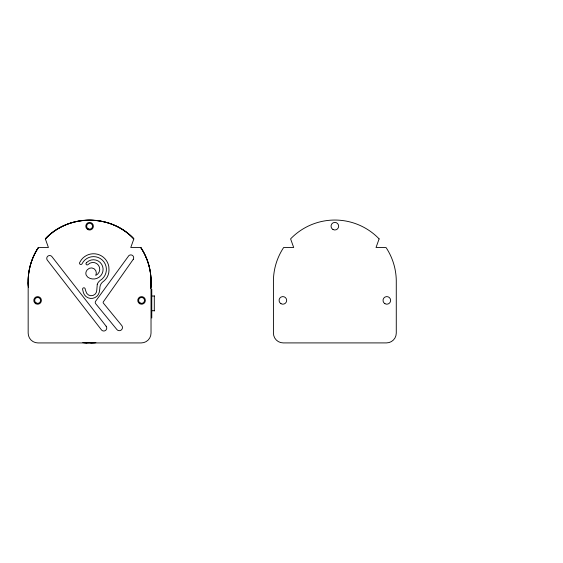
<?xml version="1.0" encoding="UTF-8"?>
<svg xmlns="http://www.w3.org/2000/svg" width="563" height="563" viewBox="0 0 563 563"><rect width="100%" height="100%" fill="white"/><g stroke="black" fill="none" stroke-linecap="round" stroke-linejoin="round"><path stroke-width="0.84" d="M28.15 281.507C28.143 269.487 31.746 257.495 38.425 247.502L48.425 247.502L45.336 238.895C68.032 213.982 111.164 213.989 133.86 238.902L130.771 247.502L140.764 247.502C147.436 257.495 151.046 269.487 151.039 281.507L151.025 333.12A9.81 9.81 0 0 1 141.214 342.93L37.974 342.93A9.81 9.81 0 0 1 28.164 333.12L28.164 281.507L28.424 287.285M151.039 281.507L150.68 288.059A61.437 61.437 0 0 0 150.968 284.209C151.56 271.303 147.935 258.248 140.757 247.502M28.171 282.661A61.437 61.437 0 0 0 28.361 286.511C27.221 272.872 30.817 258.881 38.432 247.502M150.968 284.209L150.68 288.059M95.379 342.677L83.043 342.593A61.437 61.437 0 0 0 86.892 342.881L95.886 342.614A61.437 61.437 0 0 1 90.749 342.93M151.841 296.025L154.297 296.025M151.841 310.741L154.297 310.741M86.892 342.881L83.043 342.593M133.579 238.613C110.805 213.975 67.961 214.109 45.343 238.888A61.437 61.437 0 0 1 133.579 238.613L133.86 238.909M154.297 295.772L154.297 310.987M151.771 289.171L151.771 318.004M28.164 280.726A61.437 61.437 0 0 1 38.143 247.931M140.834 247.614A61.437 61.437 0 0 1 151.018 280.353M97.272 284.294L96.78 290.212A5.503 5.503 0 0 1 85.872 291.282L85.203 289.192A1.316 1.316 0 0 0 83.81 287.799A1.316 1.316 0 0 0 82.606 289.354L83.437 292.774A8.241 8.241 0 0 0 99.25 292.281L99.82 288.777A8.339 8.339 0 0 1 103.669 281.211L103.747 281.169A14.251 14.251 0 0 0 109.004 270.17L108.821 266.616A15.447 15.447 0 0 0 81.424 259.684L79.566 262.724A1.351 1.351 0 0 0 81.902 264.005L82.015 263.843A12.836 12.836 0 0 1 102.269 260.022A12.836 12.836 0 0 1 100.066 280.515L99.426 281.106A7.622 7.622 0 0 0 97.272 284.294M379.117 238.895L376.028 247.502L386.091 247.593A61.437 61.437 0 0 1 396.275 280.332L396.275 333.099A9.81 9.81 0 0 1 386.464 342.909L283.231 342.909A9.81 9.81 0 0 1 273.421 333.099L273.414 280.705A61.437 61.437 0 0 1 283.393 247.91L283.675 247.502L293.682 247.502L290.599 238.867A61.437 61.437 0 0 1 378.836 238.592L379.117 238.895M133.241 259.339L103.543 301.529A1.232 1.232 0 0 0 103.543 303.316L121.805 325.597A3.153 3.153 0 0 1 121.249 330.024A3.153 3.153 0 0 1 116.822 329.468L95.844 303.907A2.175 2.175 0 0 1 95.59 301.254L128.174 256.552A2.899 2.899 0 0 1 132.192 255.25A2.899 2.899 0 0 1 133.241 259.339M86.463 262.759L86.062 263.21A1.217 1.217 0 0 0 88.004 264.603A6.784 6.784 0 0 1 98.49 265.279A6.784 6.784 0 0 1 95.738 275.42A5.088 5.088 0 0 0 87.364 269.726A6.545 6.545 0 0 0 86.181 271.626A4.518 4.518 0 0 0 86.336 275.363L87.758 277.165A9.641 9.641 0 0 0 100.854 275.574A9.641 9.641 0 0 0 100.094 262.393A9.641 9.641 0 0 0 86.892 262.33L86.463 262.759M106.118 326.216L52.028 256.756A2.906 2.906 0 0 0 48.059 255.996A2.906 2.906 0 0 0 47.172 259.937L101.326 329.728A2.97 2.97 0 0 0 105.534 330.446A2.97 2.97 0 0 0 106.118 326.216M139.666 303.71A3.8 3.8 0 0 0 145.374 300.417A3.8 3.8 0 0 0 139.666 297.123A3.8 3.8 0 0 0 139.666 303.71M35.715 303.71A3.8 3.8 0 0 0 41.416 300.417A3.8 3.8 0 0 0 35.715 297.123A3.8 3.8 0 0 0 35.715 303.71M87.589 229.437A3.8 3.8 0 0 0 93.395 226.326A3.8 3.8 0 0 0 87.8 222.857A3.8 3.8 0 0 0 87.589 229.437M332.944 229.472A3.8 3.8 0 0 0 338.652 226.185A3.8 3.8 0 0 0 332.944 222.892A3.8 3.8 0 0 0 332.944 229.472M280.972 303.689A3.8 3.8 0 0 0 286.673 300.396A3.8 3.8 0 0 0 280.972 297.102A3.8 3.8 0 0 0 280.972 303.689M384.923 303.689A3.8 3.8 0 0 0 390.623 300.396A3.8 3.8 0 0 0 384.923 297.102A3.8 3.8 0 0 0 384.923 303.689M88.124 228.754A2.942 2.942 0 0 0 92.536 226.206A2.942 2.942 0 0 0 88.124 223.652A2.942 2.942 0 0 0 88.124 228.754M140.081 302.964A2.942 2.942 0 0 0 144.501 300.431A2.942 2.942 0 0 0 140.096 297.862A2.942 2.942 0 0 0 140.081 302.964M36.088 302.922A2.942 2.942 0 0 0 40.571 300.501A2.942 2.942 0 0 0 36.229 297.827A2.942 2.942 0 0 0 36.088 302.922"/></g></svg>
